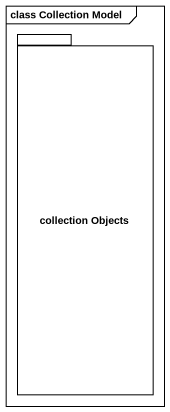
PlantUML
@startuml
mainframe class Collection Model
package "collection Objects" as collection_Objects {
}
@enduml
